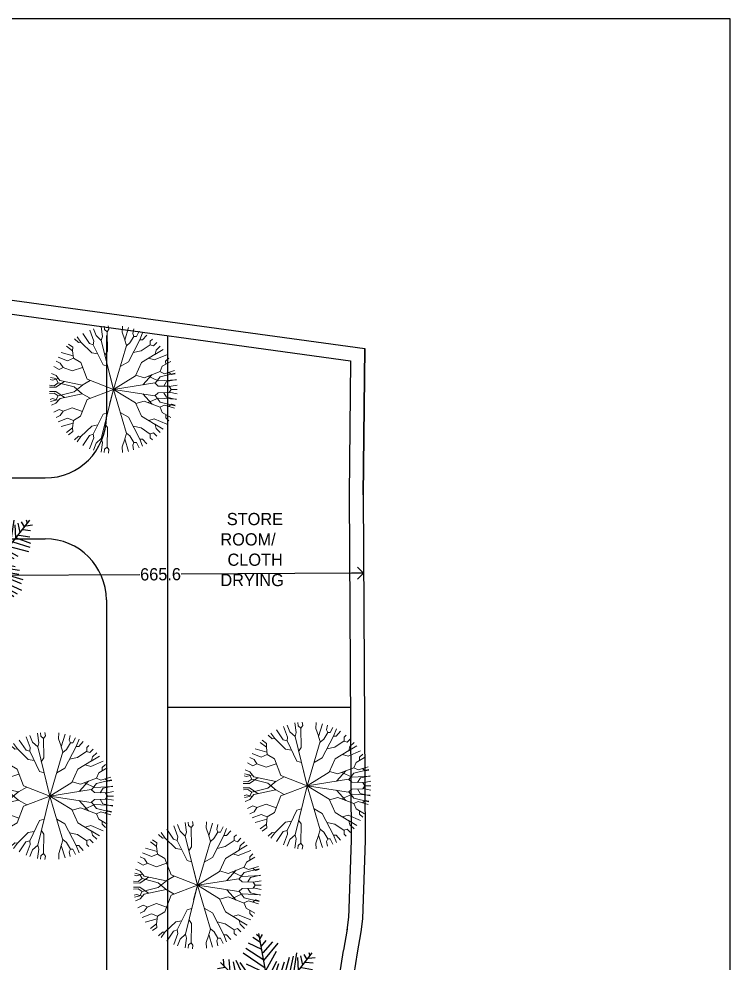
# Model space of a CAD drawing. Header units: inches. Extents: x -706 to 45253, y -3984 to 13819.
# Drawn here: x 21761 to 22926, y 7050 to 8598 of the extents above; entities that cross this region are included whole.
import ezdxf

# ---------------------------------------------------------------- set-up
doc = ezdxf.new("R2010")
doc.units = ezdxf.units.IN
doc.header["$PDMODE"] = 99
doc.header["$PDSIZE"] = 0.2
for name, color, linetype in [('BC-GREYCOLOR @ 1', 8, 'Continuous'), ('BC-Hatch', 8, 'Continuous'), ('BC-WHITECOLOR', 7, 'Continuous'), ('LANDSCAPE', 86, 'Continuous')]:
    doc.layers.add(name, color=color, linetype=linetype)
doc.styles.add('ATTR', font='romans.shx', dxfattribs={"width": 0.8, "height": 0.7})
doc.styles.add('BC-1IN100-1', font='FreeSans.ttf', dxfattribs={"height": 20})
doc.styles.add('style2', font='FreeSans.ttf')
doc.dimstyles.new('BC-1IN100-1', dxfattribs={"dimtxt": 20, "dimasz": 20, "dimexe": 0.18, "dimexo": 0.0625, "dimgap": 1, "dimtad": 0, "dimtoh": 1, "dimdec": 1, "dimzin": 12, "dimdsep": 46, "dimtxsty": 'BC-1IN100-1', "dimblk": 'OPEN90', "dimcen": 0.09, "dimse1": 1, "dimse2": 1, "dimclrd": 256, "dimclre": 256, "dimclrt": 7, "dimadec": 0, "dimazin": 0, "dimtfac": 1, "dimtdec": 1, "dimtofl": 0, "dimtmove": 1, "dimatfit": 3, "dimldrblk": 'OPEN90', "dimfxl": 0, "dimtolj": 1, "dimtzin": 0, "dimlwd": -1, "dimarcsym": 0})

# ---------------------------------------------------------------- blocks, each defined once
blk = doc.blocks.new('PALM')
for p, q in [((-8.737, 47.138), (-17.069, 52.711)), ((-10.186, 53.64), (-13.084, 55.962)), ((0, 0), (-10.5, 57)), ((-9.099, 51.782), (-6.563, 55.962)), ((-7.288, 39.707), (-21.778, 46.673)), ((-7.65, 43.423), (-2.578, 49.46)), ((-5.839, 35.992), (4.667, 48.067)), ((-5.114, 27.632), (10.463, 46.673)), ((-3.665, 19.273), (-27.574, 35.527)), ((-5.114, 28.097), (-24.676, 40.636)), ((-2.941, 16.486), (8.652, 37.85)), ((16.259, 5.805), (23.142, 31.348)), ((22.055, 7.198), (27.489, 32.277)), ((27, 9), (48, 36)), ((27.127, 9.056), (31.112, 35.992)), ((35.096, 32.741), (37.27, 22.524)), ((38.719, 34.134), (41.979, 28.561)), ((44.153, 36.456), (45.239, 32.741)), ((-31.5, 4.5), (-52.5, 25.5)), ((-48.585, 21.131), (-49.309, 29.026)), ((-43.513, 28.561), (-42.427, 15.558)), ((-38.442, 26.239), (-34.819, 7.663)), ((-35.544, 28.097), (-24.314, 3.947)), ((-14.533, 2.09), (-30.834, 25.31)), ((-24.314, 23.917), (-2.941, 13.7)), ((-1.129, 6.734), (9.014, 26.704)), ((3.942, 1.625), (11.187, 24.381)), ((10.101, 3.483), (17.708, 26.239)), ((31.836, 30.883), (32.561, 16.486)), ((40.53, 25.775), (48.862, 24.846)), ((43.791, 29.954), (51.036, 30.883)), ((-47.498, 19.737), (-55.83, 18.344)), ((-40.615, 13.7), (-55.105, 10.913)), ((-20.691, 13.7), (-1.129, 4.876)), ((29.662, 12.307), (48.137, 6.269)), ((33.285, 16.486), (48.862, 10.913)), ((36.183, 19.737), (48.137, 17.88)), ((-33.37, 6.269), (-52.207, 5.34)), ((-28.299, 3.483), (-47.86, -5.805)), ((-21.416, 3.018), (-38.079, -8.128)), ((0, 0), (-31.5, 4.5)), ((-15.982, 2.09), (-30.11, -9.521)), ((0, 0), (-22.5, -19.5)), ((-6.563, 1.161), (-21.416, -8.128)), ((0, 0), (27, 9)), ((0, 0), (18, -22.5)), ((6.478, 1.625), (26.04, -8.592)), ((11.187, 3.483), (30.749, -5.805)), ((18.07, 5.805), (35.096, -3.483)), ((24.229, 7.663), (46.688, 1.625)), ((-6.563, -5.805), (-19.967, -9.985)), ((-9.461, -8.592), (-6.201, -23.453)), ((-4.752, -3.483), (-3.665, -14.629)), ((2.493, -3.019), (-1.491, -20.202)), ((1.769, -2.555), (24.229, -9.521)), ((5.029, -6.27), (2.131, -25.775)), ((7.565, -9.056), (32.198, -14.629)), ((-17.431, -15.094), (-42.789, -18.809)), ((-22.5, -19.5), (-37.5, -45)), ((-15.257, -12.772), (-30.11, -12.772)), ((-20.691, -18.345), (-17.793, -44.352)), ((-17.069, -15.094), (-12.721, -40.172)), ((-13.446, -11.378), (-8.737, -32.741)), ((9.014, -11.378), (3.58, -35.992)), ((14.085, -16.951), (6.478, -40.172)), ((12.274, -15.094), (36.907, -18.809)), ((16.259, -19.738), (36.183, -22.989)), ((-28.299, -29.026), (-42.789, -31.348)), ((-24.314, -21.596), (-42.427, -22.06)), ((-26.849, -26.24), (-40.253, -25.775)), ((-29.023, -30.884), (-27.936, -43.887)), ((-25.038, -23.918), (-22.865, -45.281)), ((18.07, -22.524), (8.289, -45.745)), ((20.244, -30.419), (15.897, -44.816)), ((18, -22.5), (27, -52.5)), ((18.433, -22.524), (40.53, -29.026)), ((19.157, -25.311), (38.719, -33.206)), ((-30.834, -34.135), (-42.427, -35.528)), ((-34.457, -39.708), (-40.978, -42.494)), ((-32.646, -36.921), (-31.921, -44.352)), ((22.78, -37.85), (19.519, -48.532)), ((21.331, -32.741), (39.081, -40.636)), ((22.78, -38.314), (34.372, -44.816)), ((24.591, -45.745), (23.142, -50.854)), ((24.591, -43.423), (30.749, -47.603)), ((26.764, -49.925), (28.213, -50.854))]:
    blk.add_line(p, q)
at = {"style": 'ATTR', "width": 0.8, "flags": 9}
blk.add_attdef('ESTCODE', (0, 0), '', height=0.7, dxfattribs=at)
blk = doc.blocks.new('A$C1966232F')
at = {"layer": 'LANDSCAPE', "xscale": 0.8, "yscale": 0.8, "zscale": 0.8}
blk.add_blockref('PALM', (44.66, 42), dxfattribs=at)
blk = doc.blocks.new('COCONUT_TREE')
at = {"xscale": 0.1560000000000001, "yscale": 0.156, "zscale": 0.1560000000000001, "rotation": 6.926260669370794}
blk.add_blockref('A$C1966232F', (-6.04, -7.3), dxfattribs=at)
blk = doc.blocks.new('BC-TREE-1')
at = {"color": 56, "linetype": 'Continuous', "lineweight": 20}
for p, q in [((-0.391, 0.73), (-0.446, 0.946)), ((-0.346, 0.912), (-0.388, 0.972)), ((-0.268, 0.846), (-0.33, 0.993)), ((-0.143, 0.865), (-0.171, 1.032)), ((-0.155, 0.936), (-0.112, 0.978)), ((-0.103, 0.788), (-0.13, 1.038)), ((-0.112, 0.978), (-0.118, 1.04)), ((-0.041, 0.749), (-0.018, 1.046)), ((-0.009, 0.882), (-0.024, 1.046)), ((0.076, 0.914), (0.069, 1.044)), ((0.072, 0.912), (0.127, 0.94)), ((0.127, 0.94), (0.14, 1.037)), ((0.127, 0.94), (0.14, 1.037)), ((0.173, 0.898), (0.127, 0.94)), ((0.169, 0.902), (0.21, 1.025)), ((0.239, 0.711), (0.295, 1.004)), ((0.242, 0.848), (0.301, 1.002)), ((0.308, 0.732), (0.4, 0.967)), ((0.367, 0.796), (0.439, 0.95)), ((0.368, 0.913), (0.39, 0.971)), ((-0.476, 0.751), (-0.538, 0.897)), ((-0.294, 0.907), (-0.346, 0.912)), ((-0.123, 0.526), (-0.188, 0.799)), ((-0.187, 0.796), (-0.143, 0.865)), ((-0.009, 0.694), (-0.103, 0.788)), ((0.058, 0.827), (-0.009, 0.882)), ((0.043, 0.733), (0.072, 0.912)), ((0.153, 0.718), (0.173, 0.898)), ((0.164, 0.813), (0.242, 0.848)), ((0.391, 0.718), (0.367, 0.796)), ((0.398, 0.861), (0.368, 0.913)), ((0.483, 0.744), (0.582, 0.87)), ((0.524, 0.796), (0.575, 0.788)), ((0.57, 0.6), (0.681, 0.794)), ((0.575, 0.788), (0.632, 0.834)), ((-0.01, 0.487), (-0.156, 0.664)), ((-0.139, 0.594), (-0.041, 0.749)), ((-0.014, 0.689), (0.043, 0.733)), ((0, 0), (-0.014, 0.689)), ((0, 0), (0.197, 0.661)), ((0.197, 0.661), (0.153, 0.718)), ((0.192, 0.666), (0.308, 0.732)), ((0.291, 0.536), (0.239, 0.711)), ((0.258, 0.474), (0.393, 0.721)), ((0.393, 0.721), (0.483, 0.744)), ((0.658, 0.598), (0.757, 0.722)), ((0.73, 0.609), (0.805, 0.668)), ((-0.181, 0.395), (-0.123, 0.526)), ((0.139, 0.467), (0.327, 0.599)), ((0.279, 0.333), (0.258, 0.474)), ((0.497, 0.396), (0.663, 0.603)), ((0.585, 0.506), (0.57, 0.6)), ((0.663, 0.603), (0.73, 0.609)), ((0.687, 0.365), (0.807, 0.502)), ((0.794, 0.555), (0.856, 0.601)), ((0.805, 0.5), (0.794, 0.555)), ((0.807, 0.502), (0.867, 0.494)), ((0.867, 0.494), (0.904, 0.526)), ((0, 0), (0.269, 0.33)), ((0.269, 0.33), (0.497, 0.396)), ((0.484, 0.184), (0.864, 0.321)), ((0.641, 0.24), (0.687, 0.365)), ((0.864, 0.321), (0.87, 0.366)), ((0.864, 0.321), (0.986, 0.351)), ((0.87, 0.366), (0.957, 0.424)), ((0.389, 0.062), (0.484, 0.184)), ((0.737, 0.117), (0.793, 0.168)), ((0.793, 0.168), (0.907, 0.218)), ((0.907, 0.218), (0.912, 0.258)), ((0.907, 0.218), (0.949, 0.192)), ((0.912, 0.258), (1.005, 0.292)), ((0.949, 0.192), (1.028, 0.197)), ((0, 0), (0.745, 0.118)), ((0, 0), (0.77, -0.303)), ((0.745, 0.118), (0.827, 0.078)), ((0.827, 0.078), (1.04, 0.112)), ((0.833, 0.079), (0.951, 0.019)), ((0.951, 0.019), (1.046, 0.009)), ((0.608, -0.18), (0.923, -0.227)), ((0.77, -0.303), (0.838, -0.292)), ((0.77, -0.303), (0.838, -0.399)), ((0.838, -0.292), (0.991, -0.335)), ((0.923, -0.227), (0.967, -0.203)), ((0.923, -0.227), (0.952, -0.277)), ((0.952, -0.277), (1.005, -0.29)), ((0.967, -0.203), (1.023, -0.221)), ((0.838, -0.399), (0.941, -0.457))]:
    blk.add_line(p, q, dxfattribs=at)
at = {"color": 68, "linetype": 'Continuous', "lineweight": 20}
for p, q in [((-0.618, 0.745), (-0.666, 0.807)), ((-0.542, 0.781), (-0.599, 0.858)), ((-0.479, 0.757), (-0.542, 0.781)), ((-0.188, 0.799), (-0.268, 0.846)), ((-0.742, 0.584), (-0.81, 0.663)), ((-0.705, 0.706), (-0.732, 0.747)), ((-0.645, 0.698), (-0.705, 0.706)), ((-0.565, 0.534), (-0.645, 0.698)), ((-0.644, 0.696), (-0.618, 0.745)), ((-0.374, 0.514), (-0.479, 0.757)), ((-0.43, 0.643), (-0.391, 0.73)), ((-0.811, 0.491), (-0.891, 0.548)), ((-0.748, 0.539), (-0.857, 0.6)), ((-0.816, 0.451), (-0.811, 0.491)), ((-0.748, 0.539), (-0.742, 0.584)), ((-0.417, 0.305), (-0.748, 0.539)), ((-0.554, 0.402), (-0.565, 0.534)), ((-0.171, 0.389), (-0.374, 0.514)), ((-0.776, 0.294), (-0.973, 0.384)), ((-0.864, 0.437), (-0.938, 0.463)), ((-0.816, 0.451), (-0.864, 0.437)), ((-0.72, 0.372), (-0.816, 0.451)), ((-0.687, 0.311), (-0.776, 0.294)), ((-0.68, 0.308), (-0.72, 0.372)), ((0, 0), (-0.687, 0.311)), ((0, 0), (-0.171, 0.389)), ((-0.912, 0.27), (-1.006, 0.286)), ((-0.782, 0.297), (-0.912, 0.27)), ((-0.359, 0.163), (-0.417, 0.305)), ((-0.986, 0.061), (-1.045, 0.058)), ((-0.95, 0.026), (-0.991, -0.015)), ((-0.95, 0.026), (-0.986, 0.061)), ((-0.634, -0.012), (-0.95, 0.026)), ((0, 0), (-0.823, -0.088)), ((0, 0), (-0.25, -0.027)), ((0, 0), (-0.223, -0.404)), ((0, 0), (0.233, -0.093)), ((0, 0), (0.107, -0.448)), ((-0.991, -0.015), (-1.046, -0.013)), ((-0.885, -0.059), (-1.045, -0.06)), ((-0.823, -0.088), (-0.914, -0.163)), ((-0.823, -0.088), (-0.885, -0.059)), ((-0.423, -0.112), (-0.77, -0.228)), ((-0.576, -0.062), (-0.634, -0.012)), ((-0.391, -0.042), (-0.423, -0.112)), ((0.366, -0.144), (0.378, -0.22)), ((-0.914, -0.163), (-1.029, -0.191)), ((-0.829, -0.21), (-1.015, -0.254)), ((-0.798, -0.285), (-0.977, -0.375)), ((-0.643, -0.27), (-0.837, -0.423)), ((-0.77, -0.228), (-0.829, -0.21)), ((-0.77, -0.228), (-0.798, -0.285)), ((-0.611, -0.175), (-0.643, -0.27)), ((0.378, -0.22), (0.682, -0.424)), ((0.539, -0.213), (0.608, -0.18)), ((-0.837, -0.423), (-0.933, -0.474)), ((-0.838, -0.463), (-0.907, -0.521)), ((-0.837, -0.423), (-0.838, -0.463)), ((-0.223, -0.404), (-0.507, -0.472)), ((-0.425, -0.453), (-0.39, -0.626)), ((-0.195, -0.355), (-0.138, -0.497)), ((0.094, -0.394), (0.001, -0.516)), ((0.107, -0.448), (0.364, -0.59)), ((0.543, -0.331), (0.548, -0.431)), ((0.548, -0.431), (0.695, -0.63)), ((0.682, -0.424), (0.743, -0.422)), ((0.682, -0.424), (0.694, -0.487)), ((0.743, -0.422), (0.911, -0.515)), ((-0.775, -0.564), (-0.836, -0.629)), ((-0.715, -0.577), (-0.805, -0.668)), ((-0.715, -0.577), (-0.775, -0.564)), ((-0.593, -0.578), (-0.715, -0.577)), ((-0.634, -0.578), (-0.714, -0.764)), ((-0.507, -0.472), (-0.593, -0.578)), ((-0.593, -0.578), (-0.566, -0.683)), ((-0.138, -0.497), (-0.262, -0.847)), ((-0.139, -0.494), (-0.046, -0.642)), ((0.003, -0.514), (-0.126, -0.631)), ((0.001, -0.516), (0.028, -0.886)), ((0.29, -0.549), (0.21, -0.707)), ((0.364, -0.59), (0.418, -0.715)), ((0.694, -0.487), (0.842, -0.621)), ((-0.566, -0.683), (-0.646, -0.823)), ((-0.466, -0.768), (-0.542, -0.804)), ((-0.39, -0.626), (-0.466, -0.768)), ((-0.464, -0.766), (-0.444, -0.838)), ((-0.126, -0.631), (-0.227, -0.882)), ((-0.046, -0.642), (-0.016, -0.911)), ((0.21, -0.707), (0.245, -0.864)), ((0.418, -0.715), (0.365, -0.809)), ((0.418, -0.715), (0.537, -0.746)), ((0.458, -0.725), (0.486, -0.927)), ((0.537, -0.746), (0.597, -0.749)), ((0.537, -0.746), (0.599, -0.858)), ((0.597, -0.749), (0.64, -0.828)), ((0.695, -0.63), (0.685, -0.669)), ((0.685, -0.669), (0.736, -0.743)), ((0.695, -0.63), (0.773, -0.705)), ((-0.542, -0.804), (-0.583, -0.869)), ((-0.444, -0.838), (-0.502, -0.918)), ((-0.351, -0.901), (-0.393, -0.97)), ((-0.262, -0.847), (-0.351, -0.901)), ((-0.302, -0.913), (-0.332, -0.992)), ((-0.227, -0.882), (-0.302, -0.913)), ((-0.298, -0.869), (-0.283, -0.966)), ((-0.238, -0.778), (-0.161, -0.932)), ((-0.227, -0.882), (-0.19, -0.953)), ((0.023, -0.813), (-0.092, -0.941)), ((-0.016, -0.911), (-0.069, -0.97)), ((-0.016, -0.911), (0.049, -0.96)), ((0.057, -0.917), (0.017, -1.007)), ((0.028, -0.886), (0.099, -0.962)), ((0.244, -0.862), (0.206, -0.925)), ((0.206, -0.925), (0.24, -1.018)), ((0.245, -0.864), (0.309, -0.919)), ((0.309, -0.919), (0.332, -0.992)), ((0.365, -0.809), (0.404, -0.965)), ((-0.283, -0.966), (-0.3, -1.002)), ((-0.19, -0.953), (-0.206, -1.026)), ((-0.161, -0.932), (-0.175, -1.032)), ((-0.092, -0.941), (-0.105, -1.041)), ((-0.069, -0.97), (-0.074, -1.044)), ((0.017, -1.007), (0.024, -1.046)), ((0.049, -0.96), (0.057, -1.045)), ((0.099, -0.962), (0.121, -1.039))]:
    blk.add_line(p, q, dxfattribs=at)
blk = doc.blocks.new('_Open90')
at = {"color": 0, "linetype": 'ByBlock', "lineweight": -2}
for p, q in [((0, 0), (-1, 0)), ((-0.5, 0.5), (0, 0)), ((0, 0), (-0.5, -0.5))]:
    blk.add_line(p, q, dxfattribs=at)
blk = doc.blocks.new('*D573')
at = {"layer": 'BC-Hatch'}
for p, q in [((21680.1, 7685.4), (21959.2, 7687)), ((22305.7, 7689.1), (22026.7, 7687.4))]:
    blk.add_line(p, q, dxfattribs=at)
at = {"layer": 'Defpoints', "color": 0}
for p in [(21660.2, 7685.3), (22325.7, 7689.2), (22325.7, 7689.2)]:
    blk.add_point(p, dxfattribs=at)
at = {"layer": 'BC-Hatch', "xscale": 20, "yscale": 20, "zscale": 20}
for p, rotation in [((21660.2, 7685.3), 180.3404245684091), ((22325.7, 7689.2), 0.3404245684091057)]:
    blk.add_blockref('_Open90', p, dxfattribs=dict(at, rotation=rotation))
at = {"layer": 'BC-Hatch', "color": 7, "insert": (21992.9, 7687.2), "char_height": 20, "attachment_point": 5, "rotation": 0.3404, "style": 'BC-1IN100-1'}
blk.add_mtext('\\A1;665.6', dxfattribs=at)

msp = doc.modelspace()

# ---------------------------------------------------------------- linework, layer by layer
at = {"layer": 'BC-Hatch'}
for p, q in [((20063.21, 8345.42, 9945.5), (22304.31, 8037.36, 9945.5)), ((21904.04, 8078.64), (21904.04, 7945.27)), ((22004.04, 8078.64), (22004.04, 5498.27)), ((22304.31, 8037.36), (22301.98, 7817.73)), ((21224.15, 7845.27), (21804.04, 7845.27)), ((22301.98, 7817.35), (22305.35, 7250.51)), ((21360.15, 7745.27), (21804.04, 7745.27)), ((21904.04, 7645.27), (21904.04, 5731.27)), ((22004.04, 7469.27), (22304.05, 7469.27)), ((22305.36, 7251.49), (22300.69, 7123.51)), ((22300.83, 7125.34), (22298.34, 7103.99)), ((22298.53, 7105.27), (22292.54, 7070.94)), ((22292.48, 7070.59), (22251.72, 6812.92))]:
    msp.add_line(p, q, dxfattribs=at)
for centre, start, end in [((21804.04, 7945.27), 270, 0), ((21804.04, 7645.27), 0, 90)]:
    msp.add_arc(centre, 100, start, end, dxfattribs=at)
at = {"layer": 'BC-WHITECOLOR'}
for p, q in [((20040.72, 8371.73, 9945.5), (22327.53, 8057.39, 9945.5)), ((22324.98, 7817.49), (22327.53, 8057.39)), ((22327.53, 8057.39), (22324.98, 7817.49)), ((22324.98, 7817.49), (22328.35, 7250.65)), ((22328.35, 7250.65), (22323.68, 7122.68)), ((22323.68, 7122.68), (22321.19, 7101.32)), ((22323.68, 7122.68), (22321.19, 7101.32)), ((22321.19, 7101.32), (22315.2, 7066.99)), ((22315.2, 7066.99), (22274.43, 6809.33))]:
    msp.add_line(p, q, dxfattribs=at)
at = {"layer": 'Defpoints'}
msp.add_lwpolyline([(19492.41, 8597.74), (19492.41, 2798.04), (22926.44, 2798.04), (22926.44, 8597.74)], close=True, dxfattribs=at)

# ---------------------------------------------------------------- block references
at = {"layer": 'BC-GREYCOLOR @ 1', "xscale": 100, "yscale": 100, "zscale": 100, "rotation": 277.6944311683143}
for p in [(21915.53, 7990.35), (22233.07, 7340.75), (21811.29, 7323.82), (22053.25, 7177.7)]:
    msp.add_blockref('BC-TREE-1', p, dxfattribs=at)
at = {"layer": 'BC-WHITECOLOR', "xscale": 12, "yscale": 12, "zscale": 12, "rotation": 353.0737393306292}
for p in [(21705.5, 7721.69), (22168.66, 7012.47)]:
    msp.add_blockref('COCONUT_TREE', p, dxfattribs=at)

# ---------------------------------------------------------------- texts
at = {"layer": 'BC-WHITECOLOR', "insert": (22090.97, 7787.86), "char_height": 20, "width": 113.9495, "attachment_point": 1, "style": 'style2'}
msp.add_mtext('{\\fFreeSans|b0|i0|c0|p18;\\W1.42092; }{\\fFreeSans|b0|i0|c0|p18;STORE }{\\fFreeSans|b0|i0|c0|p18;\\W1.42092; }{\\fFreeSans|b0|i0|c0|p18;ROOM/}\\P{\\fFreeSans|b0|i0|c0|p18;\\W1.56892; }{\\fFreeSans|b0|i0|c0|p18;CLOTH }{\\fFreeSans|b0|i0|c0|p18;\\W1.56892; }{\\fFreeSans|b0|i0|c0|p18;DRYING}', dxfattribs=at)

# ---------------------------------------------------------------- dimensions: what is measured, and where the dimension line sits
at = {"layer": 'BC-Hatch'}
dim = msp.add_aligned_dim(p1=(21660.15, 7685.27), p2=(22325.74, 7689.23), distance=0, dimstyle='BC-1IN100-1', dxfattribs=at)
dim.commit()
dim.dimension.update_dxf_attribs({"geometry": '*D573', "text_midpoint": (21992.94, 7687.25)})

doc.saveas('drawing.dxf')
